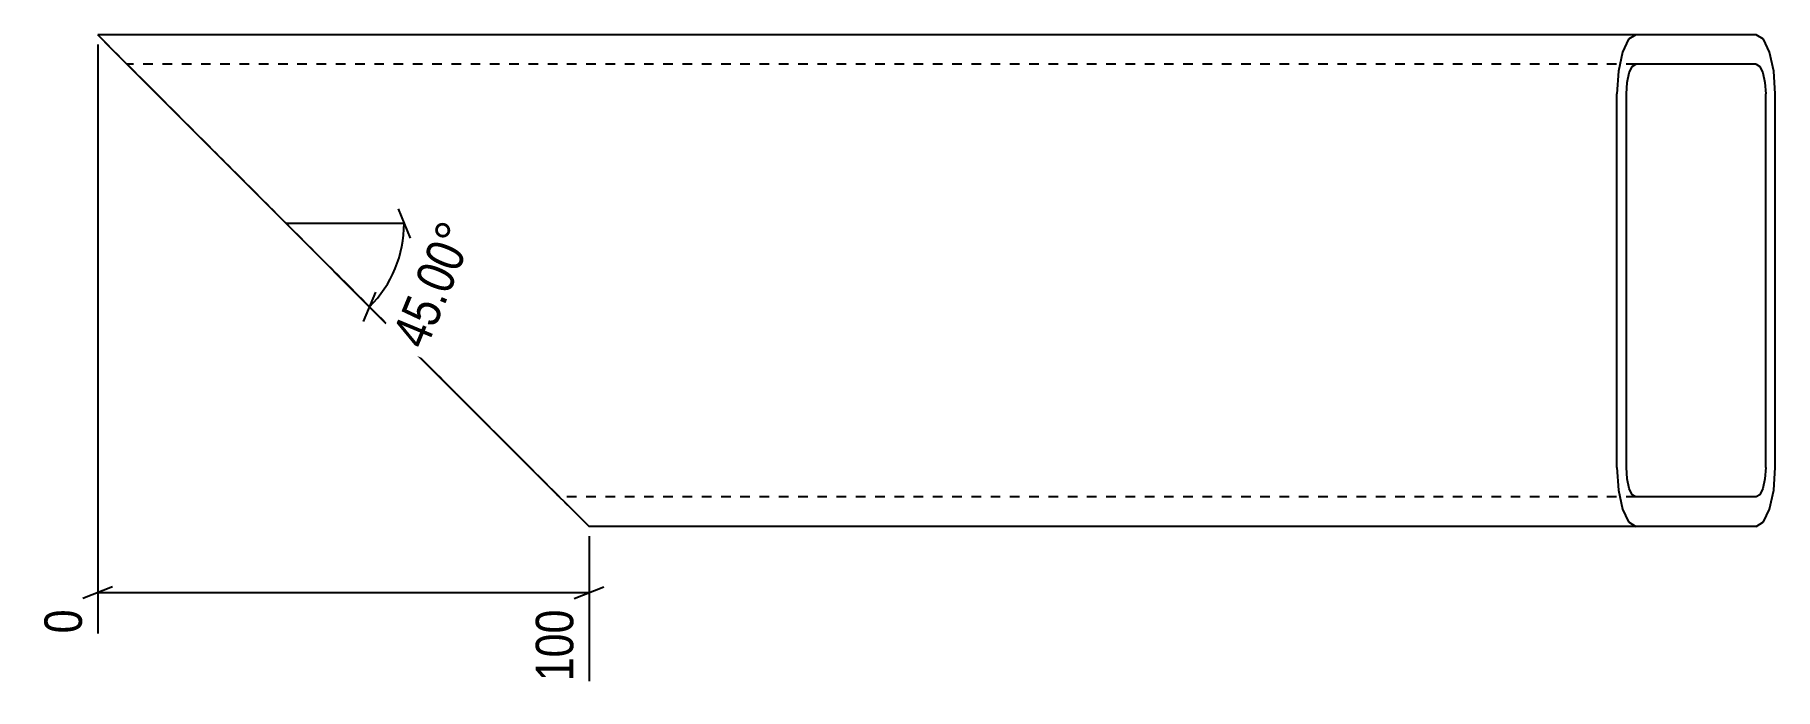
# Model space of a CAD drawing. Header units: millimetres. Extents: x 6 to 6083, y 4 to 185.
# Drawn here: x 5728.4 to 6082.6, y 4.4 to 137.5 of the extents above.
import ezdxf

# ---------------------------------------------------------------- set-up
doc = ezdxf.new("R2010")
doc.units = ezdxf.units.MM
doc.linetypes.add('DXK_LINE_DOT2', pattern=[3.9198, 1.9599, -1.9599])
doc.layers.add('MÅLSÆTNING', color=7, linetype='Continuous')
doc.layers.add('STÅL', color=7, linetype='Continuous')
doc.styles.add('Arial Narrow', font='ARIALN.TTF', dxfattribs={"height": 0.2})

msp = doc.modelspace()

# ---------------------------------------------------------------- linework, layer by layer
at = {"layer": 'MÅLSÆTNING', "color": 7, "linetype": 'Continuous'}
for p, q in [((5741.21, 135.5), (5741.21, 15.75)), ((5742.63, 136.08), (5796.55, 82.16)), ((5802.38, 102.13), (5804.78, 96.13)), ((5803.58, 99.13), (5779.58, 99.13)), ((5796.55, 82.16), (5779.58, 99.13)), ((5795.28, 79.19), (5797.83, 85.13)), ((5841.21, 35.5), (5841.21, 6)), ((5744.21, 25.23), (5738.21, 22.83)), ((5838.21, 22.83), (5844.21, 25.23)), ((5741.21, 24.03), (5841.21, 24.03))]:
    msp.add_line(p, q, dxfattribs=at)
msp.add_arc((5779.58, 99.13), 24, 314.9985, 0, dxfattribs=at)
at = {"layer": 'STÅL', "color": 2, "linetype": 'Continuous'}
for p, q in [((5741.22, 137.5), (5741.22, 137.5)), ((6054.27, 137.5), (5741.22, 137.5)), ((5742.13, 136.58), (5741.22, 137.5)), ((5744.73, 133.98), (5742.13, 136.58)), ((6052.79, 136.58), (6051.54, 133.98)), ((6054.27, 137.5), (6052.79, 136.58)), ((6078.76, 137.5), (6054.27, 137.5)), ((6080.24, 136.58), (6078.76, 137.5)), ((6081.49, 133.98), (6080.24, 136.58)), ((5833.8, 44.9), (5744.73, 133.98)), ((6051.54, 133.98), (6050.7, 130.09)), ((6053.53, 131.04), (6054.27, 131.5)), ((6078.76, 131.5), (6054.27, 131.5)), ((6078.76, 131.5), (6079.5, 131.04)), ((6082.33, 130.09), (6081.49, 133.98)), ((6050.7, 130.09), (6050.41, 125.5)), ((6052.34, 125.5), (6052.49, 127.79)), ((6052.49, 127.79), (6052.91, 129.74)), ((6052.91, 129.74), (6053.53, 131.04)), ((6079.5, 131.04), (6080.12, 129.74)), ((6080.12, 129.74), (6080.54, 127.79)), ((6080.54, 127.79), (6080.69, 125.5)), ((6082.62, 125.5), (6082.33, 130.09)), ((6050.41, 49.5), (6050.41, 125.5)), ((6052.34, 49.5), (6052.34, 125.5)), ((6080.69, 49.5), (6080.69, 125.5)), ((6082.62, 49.5), (6082.62, 125.5)), ((6050.41, 49.5), (6050.7, 44.9)), ((6052.49, 47.2), (6052.34, 49.5)), ((6052.91, 45.25), (6052.49, 47.2)), ((6080.54, 47.2), (6080.12, 45.25)), ((6080.69, 49.5), (6080.54, 47.2)), ((6082.33, 44.9), (6082.62, 49.5)), ((5837.7, 41.01), (5833.8, 44.9)), ((6050.7, 44.9), (6051.54, 41.01)), ((6053.53, 43.95), (6052.91, 45.25)), ((6054.27, 43.5), (6053.53, 43.95)), ((6078.76, 43.5), (6054.27, 43.5)), ((6079.5, 43.95), (6078.76, 43.5)), ((6080.12, 45.25), (6079.5, 43.95)), ((6081.49, 41.01), (6082.33, 44.9)), ((5840.3, 38.41), (5837.7, 41.01)), ((6051.54, 41.01), (6052.79, 38.41)), ((6080.24, 38.41), (6081.49, 41.01)), ((5841.21, 37.5), (5840.3, 38.41)), ((5841.21, 37.5), (5841.21, 37.5)), ((6054.27, 37.5), (5841.21, 37.5)), ((6052.79, 38.41), (6054.27, 37.5)), ((6078.76, 37.5), (6054.27, 37.5)), ((6078.76, 37.5), (6080.24, 38.41))]:
    msp.add_line(p, q, dxfattribs=at)
at = {"layer": 'STÅL', "color": 7, "linetype": 'DXK_LINE_DOT2'}
for p, q in [((5741.22, 137.5), (5742.13, 136.58)), ((5742.13, 136.58), (5747.22, 131.5)), ((5747.22, 131.5), (5747.22, 131.5)), ((5833.46, 45.25), (5747.22, 131.5)), ((6054.27, 131.5), (5747.22, 131.5)), ((5747.67, 131.04), (5747.22, 131.5)), ((5747.22, 131.5), (5748.63, 130.09)), ((5748.62, 130.09), (5747.67, 131.04)), ((5748.97, 129.74), (5748.62, 130.09)), ((5837.7, 41.01), (5748.63, 130.09)), ((5750.92, 127.79), (5748.97, 129.74)), ((5750.92, 127.79), (5835.21, 43.5)), ((5834.76, 43.95), (5833.46, 45.25)), ((5835.21, 43.5), (5834.76, 43.95)), ((5835.21, 43.5), (5835.21, 43.5)), ((6054.27, 43.5), (5835.21, 43.5)), ((5837.7, 41.01), (5840.3, 38.41)), ((5840.3, 38.41), (5841.21, 37.5))]:
    msp.add_line(p, q, dxfattribs=at)

# ---------------------------------------------------------------- next in the draw order: wipeouts: each hides what was drawn before it
at = {"color": 0}
msp.add_wipeout([(5820.09, 98.27), (5809.74, 102.55), (5798.49, 75.38), (5808.83, 71.1)], dxfattribs=at).dxf.layer = 'MÅLSÆTNING'
at = {"color": 0, "linetype": 'Continuous'}
for points in [[(5739.61, 22.22), (5728.41, 22.22), (5728.41, 14.15), (5739.61, 14.15)], [(5839.61, 22.22), (5828.41, 22.22), (5828.41, 4.4), (5839.61, 4.4)]]:
    msp.add_wipeout(points, dxfattribs=at).dxf.layer = 'MÅLSÆTNING'

# ---------------------------------------------------------------- next in the draw order: texts
at = {"layer": 'MÅLSÆTNING', "color": 3, "style": 'Arial Narrow'}
msp.add_text('45.00°', height=7.635, rotation=67.5002, dxfattribs=at).set_placement((5807.97, 73.19))
at = {"layer": 'MÅLSÆTNING', "color": 3, "linetype": 'Continuous', "style": 'Arial Narrow'}
for s, height, p in [('0', 7.64, (5738.01, 15.75)), ('100', 7.635, (5838.01, 6))]:
    msp.add_text(s, height=height, rotation=90.0002, dxfattribs=at).set_placement(p)

doc.saveas('drawing.dxf')
